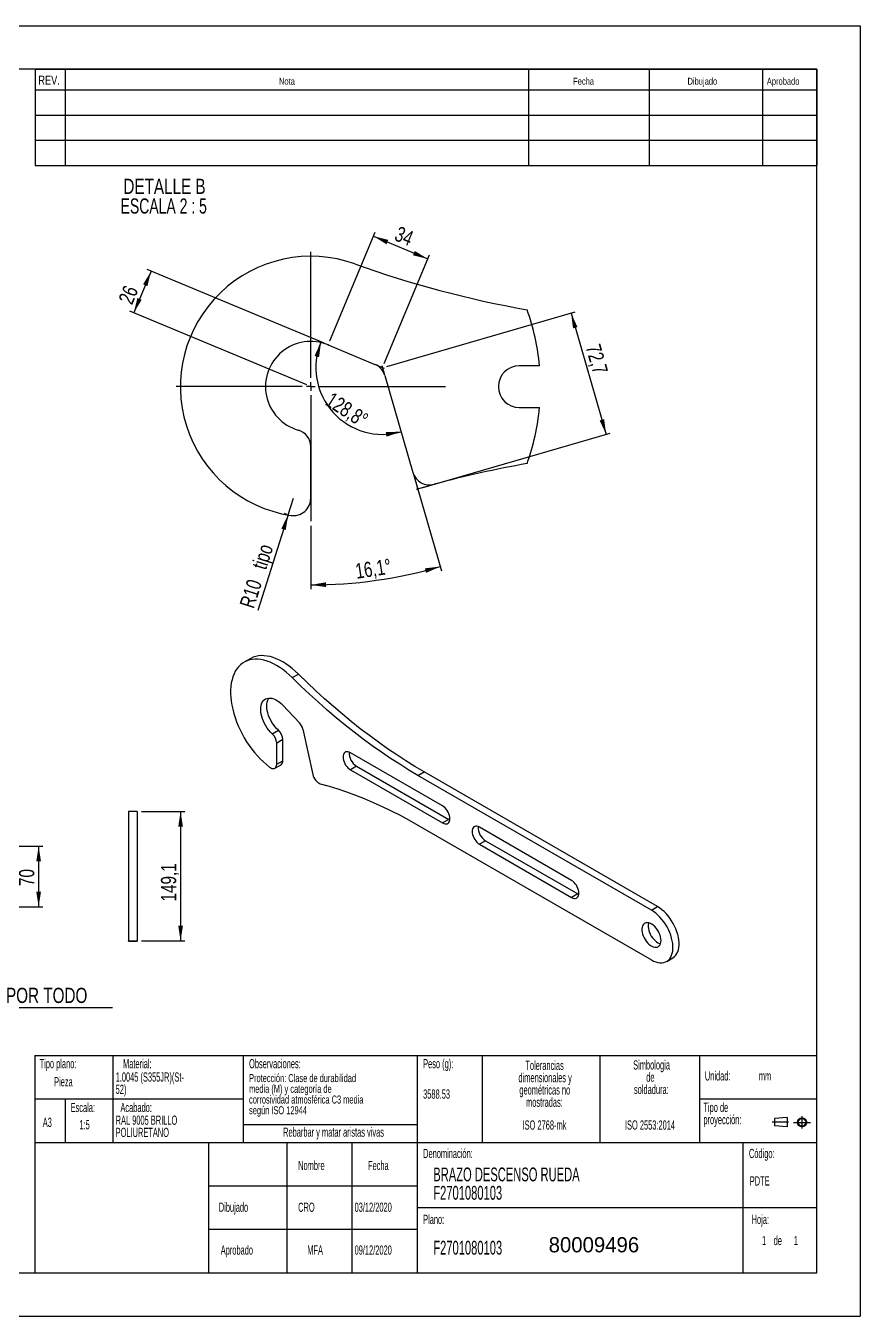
# Model space of a CAD drawing. Extents: x 0 to 1288, y 0 to 389.
# Drawn here: x 228 to 420, y 0 to 297 of the extents above; entities that cross this region are included whole.
import ezdxf

# ---------------------------------------------------------------- set-up
doc = ezdxf.new("R2010")
doc.units = 0
doc.header["$PDSIZE"] = -1
doc.linetypes.add('SLD-CENTRADA-TRAZOS-LARGOS', pattern=[19.05, 15.24, -1.27, 1.27, -1.27])
doc.linetypes.add('SLD-CONTINUA', pattern=[0])
doc.layers.get('0').update_dxf_attribs({"linetype": 'CONTINUOUS'})
doc.layers.add('FORMATO', color=7, linetype='SLD-CONTINUA')
doc.layers.add('SLD-0', color=179, linetype='SLD-CONTINUA')
doc.styles.add('SLDTEXTSTYLE0', font='TXT', dxfattribs={"width": 0.605})
doc.styles.add('SLDTEXTSTYLE1', font='TXT', dxfattribs={"width": 0.75})
doc.styles.add('SLDTEXTSTYLE2', font='TXT', dxfattribs={"width": 0.6875})
doc.dimstyles.new('SLDDIMSTYLE1', dxfattribs={"dimtxt": 3.5, "dimasz": 3.5, "dimexe": 0, "dimexo": 0.0625, "dimgap": 0.875, "dimtad": 1, "dimdec": 1, "dimlfac": 5, "dimrnd": 1e-09, "dimzin": 12, "dimdsep": 46, "dimtxsty": 'SLDTEXTSTYLE1', "dimsah": 1, "dimcen": 0.09, "dimadec": 0, "dimazin": 0, "dimtfac": 1, "dimtdec": 1, "dimtofl": 0, "dimtmove": 0, "dimatfit": 3, "dimfxl": 1, "dimtolj": 1, "dimtzin": 12, "dimarcsym": 0})
doc.dimstyles.new('SLDDIMSTYLE3', dxfattribs={"dimtxt": 3.5, "dimasz": 3.5, "dimexe": 0, "dimexo": 0.0625, "dimgap": 0.875, "dimtad": 0, "dimtih": 1, "dimtoh": 1, "dimdec": 1, "dimlfac": 5, "dimrnd": 1e-09, "dimzin": 12, "dimdsep": 46, "dimtxsty": 'SLDTEXTSTYLE1', "dimsah": 1, "dimcen": 0, "dimadec": 0, "dimazin": 0, "dimtfac": 1, "dimtdec": 1, "dimtmove": 0, "dimatfit": 3, "dimfxl": 1, "dimtolj": 1, "dimtzin": 12, "dimarcsym": 0})
doc.dimstyles.new('SLDDIMSTYLE6', dxfattribs={"dimtxt": 3.5, "dimasz": 3.5, "dimexe": 0, "dimexo": 0.0625, "dimgap": 0.875, "dimtad": 1, "dimdec": 1, "dimlfac": 2.5, "dimrnd": 1e-09, "dimzin": 12, "dimdsep": 46, "dimtxsty": 'SLDTEXTSTYLE1', "dimsah": 1, "dimcen": 0.09, "dimadec": 0, "dimazin": 0, "dimtfac": 1, "dimtdec": 1, "dimtofl": 0, "dimtmove": 0, "dimatfit": 3, "dimfxl": 1, "dimtolj": 1, "dimtzin": 12, "dimarcsym": 0})
doc.dimstyles.new('SLDDIMSTYLE7', dxfattribs={"dimtxt": 3.5, "dimasz": 3.5, "dimexe": 0, "dimexo": 0.0625, "dimgap": 0.875, "dimtad": 1, "dimdec": 4, "dimlfac": 2.5, "dimzin": 12, "dimdsep": 46, "dimtxsty": 'SLDTEXTSTYLE1', "dimsah": 1, "dimcen": 0.09, "dimadec": 0, "dimazin": 0, "dimtfac": 1, "dimtdec": 1, "dimtofl": 0, "dimtmove": 0, "dimatfit": 3, "dimfxl": 1, "dimtolj": 1, "dimtzin": 12, "dimarcsym": 0})
doc.dimstyles.new('SLDDIMSTYLE8', dxfattribs={"dimtxt": 3.5, "dimasz": 3.5, "dimexe": 0, "dimexo": 0.0625, "dimgap": 0.875, "dimtad": 1, "dimdec": 1, "dimlfac": 2.5, "dimrnd": 1e-09, "dimzin": 12, "dimdsep": 46, "dimtxsty": 'SLDTEXTSTYLE1', "dimsah": 1, "dimcen": 0, "dimadec": 0, "dimazin": 0, "dimtfac": 1, "dimtdec": 1, "dimtofl": 0, "dimtmove": 0, "dimatfit": 3, "dimfxl": 1, "dimtolj": 1, "dimtzin": 12, "dimarcsym": 0})

# ---------------------------------------------------------------- blocks, each defined once
blk = doc.blocks.new('BLOQUE3')
at = {"color": 7, "linetype": 'SLD-CENTRADA-TRAZOS-LARGOS'}
for p, q in [((400.52, 128.85), (400.52, 131.19)), ((397.92, 130.06), (394.8, 130.06)), ((398.88, 130.02), (402.16, 130.02))]:
    blk.add_line(p, q, dxfattribs=at)
at = {"color": 7, "linetype": 'SLD-CONTINUA'}
for p, q in [((397.68, 130.95), (395.23, 130.77)), ((395.23, 130.77), (395.23, 129.34)), ((397.68, 129.16), (395.23, 129.34)), ((397.68, 130.95), (397.68, 129.16))]:
    blk.add_line(p, q, dxfattribs=at)
for radius in [0.892, 0.713]:
    blk.add_circle((400.52, 130.02), radius, dxfattribs=at)
blk = doc.blocks.new('SW_NOTE_0')
at = {"layer": 'SLD-0', "color": 0, "attachment_point": 2, "style": 'SLDTEXTSTYLE0'}
for s, insert, char_height in [('dimensionales y', (7.54, -0.09), 2.1167), ('Tolerancias', (7.41, 2.73), 2.1167), ('geométricas no', (7.46, -2.92), 2.1167), ('mostradas:', (7.38, -5.74), 2.117)]:
    blk.add_mtext(s, dxfattribs=dict(at, insert=insert, char_height=char_height))
blk = doc.blocks.new('SW_NOTE_0_1')
at = {"layer": 'SLD-0', "color": 0, "attachment_point": 1, "style": 'SLDTEXTSTYLE0'}
for s, insert, char_height in [('Tipo de', (0, 2.73), 2.117), ('proyección:', (0, -0.09), 2.1167)]:
    blk.add_mtext(s, dxfattribs=dict(at, insert=insert, char_height=char_height))
blk = doc.blocks.new('SW_NOTE_0_2')
at = {"layer": 'SLD-0', "color": 0, "char_height": 2.117, "attachment_point": 2, "style": 'SLDTEXTSTYLE0'}
for s, insert in [('Simbologia', (7.11, 2.73)), ('de', (6.84, -0.09)), ('soldadura:', (7.06, -2.92))]:
    blk.add_mtext(s, dxfattribs=dict(at, insert=insert))
blk = doc.blocks.new('SW_NOTE_0_3')
at = {"layer": 'SLD-0', "color": 0, "attachment_point": 1, "style": 'SLDTEXTSTYLE0'}
for s, insert, char_height in [('52)', (0, -0.09), 2.117), ('1.0045 (S355JR)(St-', (0, 2.73), 2.1167)]:
    blk.add_mtext(s, dxfattribs=dict(at, insert=insert, char_height=char_height))
blk = doc.blocks.new('SW_NOTE_0_5')
at = {"layer": 'SLD-0', "color": 0, "char_height": 2.1167, "attachment_point": 1, "style": 'SLDTEXTSTYLE0'}
for s, insert in [('RAL 9005 BRILLO', (0, 2.73)), ('POLIURETANO', (0, -0.09))]:
    blk.add_mtext(s, dxfattribs=dict(at, insert=insert))
blk = doc.blocks.new('SW_NOTE_0_6')
at = {"layer": 'SLD-0', "color": 0, "char_height": 3.175, "attachment_point": 1, "style": 'SLDTEXTSTYLE0'}
for s, insert in [('BRAZO DESCENSO RUEDA', (0, 4.09)), ('F2701080103', (0, -0.14))]:
    blk.add_mtext(s, dxfattribs=dict(at, insert=insert))
blk = doc.blocks.new('SW_NOTE_0_7')
at = {"layer": 'SLD-0', "color": 0, "attachment_point": 2, "style": 'SLDTEXTSTYLE0'}
for s, insert, char_height in [('dimensionales y', (7.54, -0.09), 2.1167), ('Tolerancias', (7.41, 2.73), 2.1167), ('geométricas no', (7.46, -2.92), 2.1167), ('mostradas:', (7.38, -5.74), 2.117)]:
    blk.add_mtext(s, dxfattribs=dict(at, insert=insert, char_height=char_height))
blk = doc.blocks.new('SW_NOTE_0_8')
at = {"layer": 'SLD-0', "color": 0, "attachment_point": 1, "style": 'SLDTEXTSTYLE0'}
for s, insert, char_height in [('Tipo de', (0, 2.73), 2.117), ('proyección:', (0, -0.09), 2.1167)]:
    blk.add_mtext(s, dxfattribs=dict(at, insert=insert, char_height=char_height))
blk = doc.blocks.new('SW_NOTE_0_9')
at = {"layer": 'SLD-0', "color": 0, "char_height": 2.117, "attachment_point": 2, "style": 'SLDTEXTSTYLE0'}
for s, insert in [('Simbologia', (7.11, 2.73)), ('de', (6.84, -0.09)), ('soldadura:', (7.06, -2.92))]:
    blk.add_mtext(s, dxfattribs=dict(at, insert=insert))
blk = doc.blocks.new('SW_NOTE_0_10')
at = {"layer": 'SLD-0', "color": 0, "attachment_point": 1, "style": 'SLDTEXTSTYLE0'}
for s, insert, char_height in [('52)', (0, -0.09), 2.117), ('1.0045 (S355JR)(St-', (0, 2.73), 2.1167)]:
    blk.add_mtext(s, dxfattribs=dict(at, insert=insert, char_height=char_height))
blk = doc.blocks.new('SW_NOTE_0_12')
at = {"layer": 'SLD-0', "color": 0, "char_height": 2.1167, "attachment_point": 1, "style": 'SLDTEXTSTYLE0'}
for s, insert in [('RAL 9005 BRILLO', (0, 2.73)), ('POLIURETANO', (0, -0.09))]:
    blk.add_mtext(s, dxfattribs=dict(at, insert=insert))
blk = doc.blocks.new('SW_NOTE_0_13')
at = {"layer": 'SLD-0', "color": 0, "char_height": 1.8521, "attachment_point": 1, "style": 'SLDTEXTSTYLE0'}
for s, insert in [('media (M) y categoría de', (0, -0.08)), ('Protección: Clase de durabilidad', (0, 2.39)), ('corrosividad atmosférica C3 media', (0, -2.55)), ('según ISO 12944', (0, -5.02))]:
    blk.add_mtext(s, dxfattribs=dict(at, insert=insert))
blk = doc.blocks.new('SW_NOTE_0_14')
at = {"layer": 'SLD-0', "color": 0, "char_height": 3.175, "attachment_point": 1, "style": 'SLDTEXTSTYLE0'}
for s, insert in [('BRAZO DESCENSO RUEDA', (0, 4.09)), ('F2701080103', (0, -0.14))]:
    blk.add_mtext(s, dxfattribs=dict(at, insert=insert))
blk = doc.blocks.new('_D_1')
at = {"layer": 'FORMATO', "color": 7, "transparency": 16777216}
for p, q in [((202.91, 108.19), (231.91, 108.19)), ((230.91, 108.19), (230.91, 94.19)), ((202.91, 94.19), (231.91, 94.19))]:
    blk.add_line(p, q, dxfattribs=at)
for points in [[(230.91, 108.19), (230.37, 104.69), (231.45, 104.69)], [(230.91, 94.19), (231.45, 97.69), (230.37, 97.69)]]:
    blk.add_solid(points, dxfattribs=at)
at = {"layer": 'FORMATO', "color": 7, "transparency": 16777216, "insert": (226.4, 99.01), "char_height": 3.5, "attachment_point": 1, "rotation": 90, "style": 'SLDTEXTSTYLE1'}
blk.add_mtext('70', dxfattribs=at)
blk = doc.blocks.new('_D_8')
at = {"layer": 'FORMATO', "transparency": 16777216}
for p, q in [((201.1, 104.18), (202.72, 98.19)), ((202.72, 98.19), (210.05, 71.03)), ((210.05, 71.03), (247.89, 71.03))]:
    blk.add_line(p, q, dxfattribs=at)
for points in [[(201.1, 104.18), (201.5, 100.66), (202.54, 100.94)], [(202.72, 98.19), (202.33, 101.71), (201.29, 101.43)]]:
    blk.add_solid(points, dxfattribs=at)
at = {"layer": 'FORMATO', "transparency": 16777216, "char_height": 3.5, "attachment_point": 1, "style": 'SLDTEXTSTYLE1'}
for s, insert in [('%%c', (211.63, 75.54)), ('31', (216.91, 75.59)), ('POR TODO', (223.4, 75.59))]:
    blk.add_mtext(s, dxfattribs=dict(at, insert=insert))
blk = doc.blocks.new('_D_20')
at = {"layer": 'FORMATO', "color": 7, "transparency": 16777216}
for p, q in [((297.92, 224.47), (308.35, 249.49)), ((307.96, 248.57), (320.51, 243.34)), ((310.47, 219.25), (320.89, 244.26))]:
    blk.add_line(p, q, dxfattribs=at)
for points in [[(307.96, 248.57), (310.98, 246.72), (311.4, 247.72)], [(320.51, 243.34), (317.48, 245.18), (317.07, 244.19)]]:
    blk.add_solid(points, dxfattribs=at)
at = {"layer": 'FORMATO', "color": 7, "transparency": 16777216, "insert": (313.91, 250.98), "char_height": 3.5, "attachment_point": 1, "rotation": 337.3801, "style": 'SLDTEXTSTYLE1'}
blk.add_mtext('34', dxfattribs=at)
blk = doc.blocks.new('_D_21')
at = {"layer": 'FORMATO', "transparency": 16777216}
for p, q in [((311.05, 218.6), (354.41, 231.14)), ((353.45, 230.87), (361.53, 202.95)), ((319.12, 190.68), (362.49, 203.22))]:
    blk.add_line(p, q, dxfattribs=at)
for points in [[(353.45, 230.87), (353.91, 227.36), (354.94, 227.65)], [(361.53, 202.95), (361.07, 206.46), (360.04, 206.16)]]:
    blk.add_solid(points, dxfattribs=at)
at = {"layer": 'FORMATO', "transparency": 16777216, "insert": (360.12, 224.05), "char_height": 3.5, "attachment_point": 1, "rotation": 286.1316, "style": 'SLDTEXTSTYLE1'}
blk.add_mtext('72,7', dxfattribs=at)
blk = doc.blocks.new('_D_22')
at = {"layer": 'FORMATO', "color": 7, "transparency": 16777216}
for p, q in [((317.34, 193.25), (323.61, 171.57)), ((293.54, 181.95), (293.54, 167.31))]:
    blk.add_line(p, q, dxfattribs=at)
blk.add_arc((293.54, 275.53), 107.22, 270, 286.1316, dxfattribs=at)
for points in [[(323.33, 172.53), (319.81, 172.13), (320.09, 171.09)], [(293.54, 168.31), (297.05, 167.83), (297.03, 168.91)]]:
    blk.add_solid(points, dxfattribs=at)
at = {"layer": 'FORMATO', "color": 7, "transparency": 16777216, "insert": (303.58, 173.17), "char_height": 3.5, "attachment_point": 1, "rotation": 8.6465, "style": 'SLDTEXTSTYLE1'}
blk.add_mtext('16,1°', dxfattribs=at)
blk = doc.blocks.new('_D_23')
at = {"layer": 'FORMATO', "color": 7, "transparency": 16777216}
for q in [(289.54, 188.26), (281.36, 162.4)]:
    blk.add_line((288.33, 184.45), q, dxfattribs=at)
blk.add_arc((289.54, 188.26), 4, 238.409, 247.1139, dxfattribs=at)
blk.add_solid([(288.33, 184.45), (286.76, 181.27), (287.79, 180.95)], dxfattribs=at)
at = {"layer": 'FORMATO', "color": 7, "transparency": 16777216, "char_height": 3.5, "attachment_point": 1, "rotation": 72.4453, "style": 'SLDTEXTSTYLE1'}
for s, insert in [('tipo', (279.9, 172.64)), ('R10', (277.09, 163.75))]:
    blk.add_mtext(s, dxfattribs=dict(at, insert=insert))
blk = doc.blocks.new('_D_24')
at = {"layer": 'FORMATO', "color": 7, "transparency": 16777216}
for p, q in [((296.61, 223.94), (255.87, 240.91)), ((256.79, 240.53), (252.79, 230.93)), ((292.61, 214.34), (251.87, 231.31))]:
    blk.add_line(p, q, dxfattribs=at)
for points in [[(256.79, 240.53), (254.95, 237.5), (255.95, 237.09)], [(252.79, 230.93), (254.64, 233.95), (253.64, 234.37)]]:
    blk.add_solid(points, dxfattribs=at)
at = {"layer": 'FORMATO', "color": 7, "transparency": 16777216, "insert": (249.17, 233.95), "char_height": 3.5, "attachment_point": 1, "rotation": 67.3801, "style": 'SLDTEXTSTYLE1'}
blk.add_mtext('26', dxfattribs=at)
blk = doc.blocks.new('_D_25')
at = {"layer": 'FORMATO', "color": 7, "transparency": 16777216}
blk.add_line((296.61, 223.94), (294.99, 224.61), dxfattribs=at)
blk.add_arc((310.08, 218.32), 15.36, 157.3801, 286.1316, dxfattribs=at)
for points in [[(295.91, 224.23), (294.41, 221.02), (295.45, 220.72)], [(314.35, 203.57), (310.81, 203.51), (310.99, 202.45)]]:
    blk.add_solid(points, dxfattribs=at)
at = {"layer": 'FORMATO', "color": 7, "transparency": 16777216, "insert": (298.53, 212.87), "char_height": 3.5, "attachment_point": 1, "rotation": 327.1727, "style": 'SLDTEXTSTYLE1'}
blk.add_mtext('128,8°', dxfattribs=at)
blk = doc.blocks.new('SW_NOTE_0_15')
at = {"layer": 'FORMATO', "color": 0, "char_height": 3.5, "attachment_point": 2}
for s, insert, style in [('DETALLE B', (10.83, 4.51), 'SLDTEXTSTYLE1'), ('ESCALA 2 : 5', (10.65, -0.01), 'SLDTEXTSTYLE2')]:
    blk.add_mtext(s, dxfattribs=dict(at, insert=insert, style=style))
blk = doc.blocks.new('SW_CENTERMARKSYMBOL_8')
at = {"layer": 'FORMATO', "color": 0}
for p, q in [((0, 2), (0, 31)), ((-2, 0), (-31, 0)), ((0, 0), (-1, 0)), ((0, 0), (0, 1)), ((0, 0), (0, -1)), ((0, 0), (1, 0)), ((2, 0), (31, 0)), ((0, -2), (0, -31))]:
    blk.add_line(p, q, dxfattribs=at)
blk = doc.blocks.new('_D_26')
at = {"layer": 'FORMATO', "color": 7, "transparency": 16777216}
for p, q in [((254.58, 116.19), (264.58, 116.19)), ((263.58, 116.19), (263.58, 86.37)), ((254.58, 86.37), (264.58, 86.37))]:
    blk.add_line(p, q, dxfattribs=at)
for points in [[(263.58, 116.19), (263.04, 112.69), (264.12, 112.69)], [(263.58, 86.37), (264.12, 89.87), (263.04, 89.87)]]:
    blk.add_solid(points, dxfattribs=at)
at = {"layer": 'FORMATO', "color": 7, "transparency": 16777216, "insert": (259.07, 95.46), "char_height": 3.5, "attachment_point": 1, "rotation": 90, "style": 'SLDTEXTSTYLE1'}
blk.add_mtext('149,1', dxfattribs=at)

msp = doc.modelspace()

# ---------------------------------------------------------------- linework, layer by layer
at = {"color": 7, "linetype": 'SLD-CONTINUA'}
for p, q in [((0, 297), (420, 297)), ((420, 297), (420, 0)), ((410, 287), (20, 287)), ((410, 10), (410, 287)), ((297.537634, 223.551329), (308.313856, 219.061233)), ((346.175315, 218.751328), (341.537634, 218.751328)), ((310.617903, 216.480305), (317.057917, 194.214458)), ((341.537634, 209.151328), (346.175315, 209.151328)), ((293.537633, 188.260863), (293.537633, 200.118035)), ((279.609994, 151.334563), (278.19578, 150.518155)), ((289.276115, 146.989144), (290.690329, 147.805552)), ((287.109384, 140.63041), (290.919356, 136.597787)), ((284.673794, 134.038138), (286.088008, 134.854546)), ((291.733959, 135.07381), (294.010848, 124.668903)), ((287.109384, 132.696106), (285.695171, 131.879698)), ((285.695171, 127.038765), (285.695171, 131.879698)), ((287.109384, 127.855173), (287.109384, 132.696106)), ((285.695171, 127.038765), (287.109384, 127.855173)), ((323.878939, 117.4441), (302.665733, 129.690223)), ((285.280876, 126.123076), (286.69509, 126.939484)), ((304.079947, 126.587235), (302.665733, 125.770827)), ((302.665733, 125.770827), (323.878939, 113.524704)), ((304.079947, 126.587235), (325.293152, 114.341112)), ((318.222083, 124.465821), (319.636297, 125.282229)), ((373.376414, 94.25872), (319.636297, 125.282229)), ((371.9622, 93.442312), (318.222083, 124.465821)), ((253.576942, 116.186633), (251.576942, 116.186633)), ((251.576942, 116.186633), (251.576942, 86.36521)), ((253.576942, 116.186633), (253.576942, 86.36521)), ((318.222083, 113.034249), (371.9622, 82.01074)), ((325.293152, 114.341112), (323.878939, 113.524704)), ((325.293152, 114.341112), (325.555541, 114.213204)), ((353.57742, 100.299531), (332.36422, 112.545651)), ((333.778434, 109.442663), (332.36422, 108.626255)), ((332.36422, 108.626255), (353.57742, 96.380136)), ((333.778434, 109.442663), (354.991634, 97.196544)), ((354.991634, 97.196544), (353.57742, 96.380136)), ((354.991634, 97.196544), (355.254027, 97.068633)), ((371.9622, 93.442312), (373.376414, 94.25872)), ((251.576942, 86.36521), (253.576942, 86.36521)), ((251.576942, 86.3414), (251.576942, 86.36521)), ((251.576942, 86.3414), (253.576942, 86.3414)), ((253.576942, 86.36521), (253.576942, 86.3414)), ((375.461914, 81.664185), (376.876128, 82.480593)), ((230, 60), (410, 60)), ((230, 60), (230, 10)), ((20, 10), (410, 10)), ((7.530618, 0), (420, 0))]:
    msp.add_line(p, q, dxfattribs=at)
at = {"color": 7, "linetype": 'SLD-CONTINUA', "flags": 128}
for points in [[(290.690329, 147.805552), (289.98932, 148.469253), (289.274444, 149.084197), (288.549142, 149.647422), (287.816907, 150.156218), (287.081265, 150.608132), (286.345758, 151.00099), (285.613929, 151.332899), (284.8893, 151.602261), (284.175363, 151.80778), (283.475553, 151.948466), (282.793242, 152.02364), (282.131714, 152.032942), (281.494156, 151.976325), (280.883636, 151.854063), (280.303096, 151.666746), (279.75533, 151.415274), (279.609994, 151.334563)], [(289.276115, 146.989144), (288.575107, 147.652845), (287.86023, 148.267789), (287.134928, 148.831014), (286.402693, 149.33981), (285.667051, 149.791724), (284.931545, 150.184582), (284.199715, 150.516491), (283.475087, 150.785853), (282.761149, 150.991372), (282.06134, 151.132057), (281.379028, 151.207232), (280.717501, 151.216533), (280.079942, 151.159917), (279.469423, 151.037655), (278.888883, 150.850338), (278.341117, 150.598866), (277.828763, 150.28445), (277.354289, 149.908606), (276.919979, 149.473141), (276.527925, 148.980154), (276.180014, 148.432018), (275.877921, 147.831374), (275.623102, 147.181111), (275.416784, 146.484364), (275.259959, 145.744485), (275.153383, 144.965039), (275.09757, 144.149778), (275.092788, 143.302628), (275.13906, 142.427668), (275.236163, 141.529112), (275.383629, 140.611287), (275.580749, 139.678612), (275.826574, 138.735578), (276.119919, 137.786727), (276.459372, 136.836626), (276.843298, 135.889853), (277.269849, 134.950964), (277.736972, 134.024482), (278.242415, 133.114869), (278.783746, 132.226503), (279.358358, 131.363662), (279.963484, 130.530503), (280.596209, 129.731036), (281.253488, 128.96911), (281.932156, 128.248397), (282.628943, 127.572364), (283.340495, 126.944269), (284.063386, 126.367135)], [(318.222083, 124.465821), (316.113285, 125.713157), (314.005763, 127.019642), (311.900794, 128.384487), (309.799647, 129.806866), (307.703598, 131.285918), (305.613913, 132.820748), (303.531856, 134.410427), (301.458689, 136.053994), (299.395664, 137.750455), (297.34403, 139.498782), (295.305028, 141.297918), (293.279894, 143.146774), (291.269851, 145.044232), (289.276115, 146.989144)], [(319.636297, 125.282229), (317.527498, 126.529565), (315.419977, 127.83605), (313.315007, 129.200895), (311.21386, 130.623274), (309.117811, 132.102326), (307.028126, 133.637156), (304.94607, 135.226835), (302.872902, 136.870402), (300.809877, 138.566863), (298.758243, 140.31519), (296.719242, 142.114326), (294.694108, 143.963182), (292.684064, 145.86064), (290.690329, 147.805552)], [(284.673794, 134.038138), (284.271, 134.434993), (283.887429, 134.87359), (283.528259, 135.348008), (283.198338, 135.851845), (282.90212, 136.378298), (282.643602, 136.920263), (282.426274, 137.470422), (282.253071, 138.021351), (282.126329, 138.565613), (282.047759, 139.095862), (282.018422, 139.604939), (282.038714, 140.085975), (282.108362, 140.532474), (282.226424, 140.938411), (282.391308, 141.298307), (282.600787, 141.607303), (282.852034, 141.861229), (283.141658, 142.056656), (283.46575, 142.190948), (283.819935, 142.262291), (284.199431, 142.269723), (284.599117, 142.213143), (285.013598, 142.093315), (285.437278, 141.911856), (285.86444, 141.671216), (286.289317, 141.374642), (286.706174, 141.026139), (287.109384, 140.63041)], [(286.088008, 134.854546), (285.685214, 135.251401), (285.301643, 135.689998), (284.942473, 136.164417), (284.612552, 136.668253), (284.316333, 137.194706), (284.057816, 137.736671), (283.840488, 138.28683), (283.667284, 138.837759), (283.540542, 139.382021), (283.461973, 139.91227), (283.432636, 140.421348), (283.452928, 140.902383), (283.522575, 141.348882), (283.640638, 141.75482), (283.805521, 142.114715), (283.900466, 142.269361)], [(302.665733, 129.690223), (302.371042, 129.830572), (302.085306, 129.907112), (301.817205, 129.917518), (301.574886, 129.861473), (301.365713, 129.74068), (301.19604, 129.55881), (301.071022, 129.321388), (300.994459, 129.035629), (300.968678, 128.710214), (300.994459, 128.355033), (301.071022, 127.980876), (301.19604, 127.599112), (301.365713, 127.221341), (301.574886, 126.859042), (301.817205, 126.523221), (302.085306, 126.224085), (302.371042, 125.970721), (302.665733, 125.770827)], [(284.063386, 126.367135), (284.333604, 126.192831), (284.601893, 126.079427), (284.858425, 126.031077), (285.093802, 126.049551), (285.299401, 126.134174), (285.467689, 126.281845), (285.592501, 126.487154), (285.669266, 126.742579), (285.695171, 127.038765)], [(294.010848, 124.668903), (294.112293, 124.315948), (294.261056, 123.963838), (294.451539, 123.625826), (294.676572, 123.314637), (294.927682, 123.041983), (295.195419, 122.818129), (295.469705, 122.651499), (295.740214, 122.548368)], [(295.740214, 122.548368), (297.742182, 121.990994), (299.756062, 121.370814), (301.780687, 120.688186), (303.814877, 119.943508), (305.857446, 119.137216), (307.907211, 118.269774), (309.962974, 117.341691), (312.023544, 116.353504), (314.08772, 115.305789), (316.1543, 114.199157), (318.222083, 113.034249)], [(323.878939, 113.524704), (324.173629, 113.384355), (324.459364, 113.307816), (324.727464, 113.29741), (324.969783, 113.353455), (325.178958, 113.474247), (325.348633, 113.656117), (325.473649, 113.893539), (325.550213, 114.179298), (325.575994, 114.504713), (325.550213, 114.859894), (325.473649, 115.234052), (325.348633, 115.615815), (325.178958, 115.993586), (324.969783, 116.355886), (324.727464, 116.691707), (324.459364, 116.990843), (324.173629, 117.244206), (323.878939, 117.4441)], [(332.36422, 112.545651), (332.069529, 112.686), (331.783791, 112.762542), (331.51569, 112.772947), (331.273371, 112.716903), (331.064196, 112.596111), (330.894526, 112.414239), (330.769506, 112.176818), (330.692946, 111.891057), (330.667161, 111.565645), (330.692946, 111.210461), (330.769506, 110.836306), (330.894526, 110.454541), (331.064196, 110.076771), (331.273371, 109.714471), (331.51569, 109.378651), (331.783791, 109.079514), (332.069529, 108.826149), (332.36422, 108.626255)], [(353.57742, 96.380136), (353.872111, 96.239786), (354.15785, 96.163245), (354.42595, 96.152839), (354.668269, 96.208884), (354.877444, 96.329676), (355.047115, 96.511548), (355.172135, 96.748968), (355.248695, 97.034729), (355.27448, 97.360142), (355.248695, 97.715325), (355.172135, 98.089481), (355.047115, 98.471246), (354.877444, 98.849015), (354.668269, 99.211315), (354.42595, 99.547136), (354.15785, 99.846272), (353.872111, 100.099638), (353.57742, 100.299531)], [(371.9622, 82.01074), (372.462955, 81.750986), (372.958577, 81.552547), (373.443974, 81.417461), (373.914164, 81.347115), (374.364318, 81.342235), (374.789832, 81.402861), (375.186324, 81.52838), (375.54974, 81.717496), (375.876336, 81.968277), (376.162774, 82.278141), (376.406105, 82.643916), (376.603833, 83.061846), (376.753934, 83.52764), (376.854868, 84.03652), (376.905596, 84.583265), (376.905596, 85.162264), (376.854868, 85.767578), (376.753934, 86.392993), (376.603833, 87.032091), (376.406105, 87.678313), (376.162774, 88.325031), (375.876336, 88.96561), (375.54974, 89.59347), (375.186324, 90.202177), (374.789832, 90.785477), (374.364318, 91.337391), (373.914164, 91.852247), (373.443974, 92.324772), (372.958577, 92.750113), (372.462955, 93.123906), (371.9622, 93.442312)], [(376.876128, 82.480593), (376.963953, 82.533904), (377.290549, 82.784685), (377.576988, 83.094549), (377.820318, 83.460324), (378.018046, 83.878254), (378.168148, 84.344049), (378.269081, 84.852928), (378.319809, 85.399673), (378.319809, 85.978672), (378.269081, 86.583986), (378.168148, 87.209401), (378.018046, 87.848499), (377.820318, 88.494721), (377.576988, 89.141439), (377.290549, 89.782018), (376.963953, 90.409879), (376.600538, 91.018586), (376.204046, 91.601885), (375.778531, 92.153799), (375.328378, 92.668655), (374.858187, 93.14118), (374.37279, 93.566521), (373.877169, 93.940314), (373.376414, 94.25872)], [(374.154232, 86.461093), (374.12854, 86.862322), (374.052069, 87.283809), (373.926623, 87.715667), (373.755127, 88.147782), (373.541603, 88.570026), (373.291065, 88.972495), (373.009372, 89.345764), (372.703142, 89.681075), (372.379538, 89.970577), (372.046157, 90.207478), (371.710811, 90.386225), (371.381349, 90.502636), (371.065509, 90.553974), (370.770683, 90.53904), (370.503784, 90.458184), (370.271066, 90.313302), (370.077992, 90.107786), (369.929087, 89.846452), (369.827825, 89.535435), (369.776599, 89.182014), (369.776599, 88.794479), (369.827825, 88.381914), (369.929087, 87.953983), (370.077992, 87.520727), (370.271066, 87.092291), (370.503784, 86.678719), (370.770683, 86.289708), (371.065509, 85.934376), (371.381349, 85.621052), (371.710811, 85.357074), (372.046157, 85.14864), (372.379538, 85.000627), (372.703142, 84.916504), (373.009372, 84.898249), (373.291065, 84.946282), (373.541603, 85.059487), (373.755127, 85.235201), (373.926623, 85.469311), (374.052069, 85.756332), (374.12854, 86.089527), (374.154232, 86.461093)], [(371.290077, 90.523884), (371.242038, 90.351843), (371.190813, 89.998422), (371.190813, 89.610887), (371.242038, 89.198323), (371.3433, 88.770391), (371.492205, 88.337135), (371.68528, 87.908699), (371.917998, 87.495127), (372.184897, 87.106116), (372.479723, 86.750784), (372.795563, 86.43746), (373.125025, 86.173483), (373.46037, 85.965048), (373.793752, 85.817035), (374.048529, 85.74558)]]:
    msp.add_lwpolyline(points, dxfattribs=at)
at = {"color": 7, "linetype": 'SLD-CONTINUA'}
for centre, radius, start, end in [((293.537638, 213.951328), 30, 70.26839539, 261.1501004), ((385.190495, 469.309629), 241.308143, 250.25444863, 260.0124684), ((293.537511, 213.951273), 52.85621, 5.2104062, 19.57286259), ((293.53763, 213.951329), 10.400001, 67.3801292, 253.87237957), ((306.77539, 215.368912), 4.000016, 16.13175792, 67.38011094), ((341.537633, 213.951328), 4.8, 90.00002668, 269.99997332), ((293.53734, 213.951393), 52.856381, 340.41960028, 354.78960026), ((289.537639, 200.118037), 3.999996, 359.99996882, 73.87250457), ((383.916215, -35.957334), 235.714195, 99.91306235, 105.24161568), ((320.900427, 195.325841), 4.000004, 196.13167652, 285.20176828), ((289.537639, 188.260859), 3.999996, 261.14996281, 0.00006687), ((282.565141, 131.719442), 3.13413, 2.93094423, 47.71618533), ((283.979354, 132.53585), 3.13413, 2.93094423, 47.71618533), ((288.498389, 134.324021), 3.321309, 13.04705045, 43.2040998), ((286.153639, 127.736025), 0.963143, 304.20599784, 7.10613829), ((305.940017, 129.602947), 3.543216, 176.51818967, 238.33400977), ((335.638497, 112.458372), 3.54321, 176.51812872, 238.33407071)]:
    msp.add_arc(centre, radius, start, end, dxfattribs=at)
at = {"layer": 'FORMATO'}
for p, q in [((230.091467, 287), (410, 287)), ((230.091467, 287), (230.091467, 264.865585)), ((237.033566, 287), (237.033566, 264.865585)), ((343.657051, 287), (343.657051, 264.865585)), ((371.462238, 287), (371.462238, 264.865585)), ((397.512743, 287), (397.512743, 264.865585)), ((410, 287), (410, 264.865585)), ((230.091467, 282.265585), (410, 282.265585)), ((230.091467, 276.465585), (410, 276.465585)), ((230.091467, 270.665585), (410, 270.665585)), ((230.091467, 264.865585), (410, 264.865585))]:
    msp.add_line(p, q, dxfattribs=at)
at = {"layer": 'FORMATO', "color": 7}
for p, q in [((308.683092, 218.907387), (310.454073, 218.169479)), ((310.506766, 216.864555), (309.973704, 218.707575)), ((317.16906, 193.830207), (318.271421, 190.018881)), ((321.564166, 191.357787), (317.775144, 190.295115))]:
    msp.add_line(p, q, dxfattribs=at)
msp.add_point((297.537633, 223.551328), dxfattribs=at)
at = {"layer": 'SLD-0'}
for p, q in [((248, 60), (248, 40)), ((278, 60), (278, 40)), ((318, 60), (318, 40)), ((333, 60), (333, 40)), ((360.08171, 60), (360.08171, 40)), ((383, 60), (383, 40)), ((230, 50), (248, 50)), ((237, 50), (237, 40)), ((248, 50), (278, 50)), ((383, 50), (410, 50)), ((278, 44.157928), (318, 44.157928)), ((230, 40), (410, 40)), ((270, 40), (270, 10)), ((288, 40), (288, 10)), ((303, 40), (303, 10)), ((318, 40), (318, 10)), ((393, 40), (393, 10)), ((270, 30), (318, 30)), ((318, 25), (393, 25)), ((393, 25), (410, 25)), ((270, 20), (318, 20))]:
    msp.add_line(p, q, dxfattribs=at)

# ---------------------------------------------------------------- block references
at = {"color": 7, "linetype": 'Continuous', "xscale": 1.2, "yscale": 1.2, "zscale": 1.2}
msp.add_blockref('BLOQUE3', (-74.010756, -111.407552), dxfattribs=at)
msp.add_blockref('BLOQUE3', (-74.010756, -111.407552), dxfattribs=at)
at = {"layer": 'FORMATO'}
msp.add_blockref('SW_NOTE_0_15', (249.048049, 257.287165), dxfattribs=at)
at = {"layer": 'FORMATO', "color": 7}
msp.add_blockref('SW_CENTERMARKSYMBOL_8', (293.537635, 213.951328), dxfattribs=at)
at = {"layer": 'SLD-0'}
for name, p in [('SW_NOTE_0', (339.945421, 56.055976)), ('SW_NOTE_0_7', (339.945421, 56.055976)), ('SW_NOTE_0_2', (364.873122, 56.165543)), ('SW_NOTE_0_9', (364.873122, 56.165543)), ('SW_NOTE_0_3', (248.634829, 53.377232)), ('SW_NOTE_0_10', (248.634829, 53.377232)), ('SW_NOTE_0_13', (279.338615, 53.342367)), ('SW_NOTE_0_1', (383.913995, 46.390945)), ('SW_NOTE_0_8', (383.913995, 46.390945)), ('SW_NOTE_0_5', (248.634829, 43.447198)), ('SW_NOTE_0_12', (248.634829, 43.447198)), ('SW_NOTE_0_6', (321.73897, 30.124542)), ('SW_NOTE_0_14', (321.73897, 30.124542))]:
    msp.add_blockref(name, p, dxfattribs=at)

# ---------------------------------------------------------------- texts
at = {"insert": (348.2997, 18.196784), "char_height": 3.5, "attachment_point": 1}
msp.add_mtext_dynamic_manual_height_columns('80009496', width=39.68121987, gutter_width=17.5, heights=[0], dxfattribs=at)
at = {"layer": 'FORMATO', "attachment_point": 1, "style": 'SLDTEXTSTYLE1'}
for s, insert, char_height in [('REV.', (230.835696, 285.55214), 2.1166667), ('Nota', (286.224384, 285.025819), 1.5875), ('Fecha', (353.926406, 285.025819), 1.5875), ('Dibujado', (380.260847, 285.025819), 1.5875), ('Aprobado', (398.510071, 285.025819), 1.5875)]:
    msp.add_mtext(s, dxfattribs=dict(at, insert=insert, char_height=char_height))
at = {"layer": 'SLD-0', "style": 'SLDTEXTSTYLE0'}
for s, insert, char_height, attachment_point in [('Tipo plano:', (231.129291, 59.180865), 2.11666667, 1), ('Tipo plano:', (231.129291, 59.180865), 2.11666667, 1), ('Material:', (250.329669, 59.180865), 2.1166667, 1), ('Material:', (250.329669, 59.180865), 2.1166667, 1), ('Observaciones:', (279.338615, 59.180865), 2.11666667, 1), ('Observaciones:', (279.338615, 59.180865), 2.11666667, 1), ('Peso (g):', (319.403059, 59.180865), 2.1166667, 1), ('Peso (g):', (319.403059, 59.180865), 2.1166667, 1), ('Unidad:', (384.246149, 56.370628), 2.1166667, 1), ('Unidad:', (384.246149, 56.370628), 2.1166667, 1), ('Pieza', (234.472595, 55.019196), 2.1166667, 1), ('Pieza', (234.472595, 55.019196), 2.1166667, 1), ('mm', (396.662178, 56.370628), 2.1166667, 1), ('mm', (396.662178, 56.370628), 2.1166667, 1), ('3588.53', (319.403059, 52.181309), 2.1166667, 1), ('3588.53', (319.403059, 52.181309), 2.1166667, 1), ('Escala:', (238.263105, 49.101468), 2.1166667, 1), ('Escala:', (238.263105, 49.101468), 2.1166667, 1), ('Acabado:', (249.738277, 49.101468), 2.1166667, 1), ('Acabado:', (249.738277, 49.101468), 2.1166667, 1), ('A3', (231.859349, 45.674368), 2.1166667, 1), ('A3', (231.859349, 45.674368), 2.1166667, 1), ('1:5', (240.290232, 45.134745), 2.1166667, 1), ('1:5', (240.290232, 45.134745), 2.1166667, 1), ('ISO 2768-mk', (347.336606, 45.060017), 2.11666667, 2), ('ISO 2768-mk', (347.336606, 45.060017), 2.11666667, 2), ('ISO 2553:2014', (371.625387, 45.060017), 2.11666667, 2), ('ISO 2553:2014', (371.625387, 45.060017), 2.11666667, 2), ('Rebarbar y matar aristas vivas', (298.78549, 43.42373), 2.11666667, 2), ('Rebarbar y matar aristas vivas', (298.78549, 43.42373), 2.11666667, 2), ('Denominación:', (319.403059, 38.514311), 2.11666667, 1), ('Denominación:', (319.403059, 38.514311), 2.11666667, 1), ('Código:', (394.397939, 38.514311), 2.1166667, 1), ('Código:', (394.397939, 38.514311), 2.1166667, 1), ('Nombre', (290.637746, 35.754834), 2.1166667, 1), ('Nombre', (290.637746, 35.754834), 2.1166667, 1), ('Fecha', (306.708331, 35.754834), 2.1166667, 1), ('Fecha', (306.708331, 35.754834), 2.1166667, 1), ('PDTE', (394.586386, 32.193169), 2.1166667, 1), ('PDTE', (394.586386, 32.193169), 2.1166667, 1), ('Dibujado', (272.373186, 26.140309), 2.1166667, 1), ('Dibujado', (272.373186, 26.140309), 2.1166667, 1), ('CRO', (290.637746, 26.140309), 2.1166667, 1), ('03/12/2020', (303.628654, 26.140309), 2.1166667, 1), ('Plano:', (319.403059, 23.338267), 2.1166667, 1), ('Plano:', (319.403059, 23.338267), 2.1166667, 1), ('Hoja:', (395.013918, 23.338267), 2.1166667, 1), ('Hoja:', (395.013918, 23.338267), 2.1166667, 1), ('1', (397.412714, 18.474904), 2.116667, 1), ('1', (397.412714, 18.474904), 2.116667, 1), ('1', (397.412714, 18.474904), 2.116667, 1), ('1', (397.412714, 18.474904), 2.116667, 1), ('de', (400.077502, 18.474904), 2.1166667, 1), ('de', (400.077502, 18.474904), 2.1166667, 1), ('de', (400.077502, 18.474904), 2.1166667, 1), ('de', (400.077502, 18.474904), 2.1166667, 1), ('1', (404.7308, 18.474904), 2.116667, 1), ('1', (404.7308, 18.474904), 2.116667, 1), ('1', (404.7308, 18.474904), 2.116667, 1), ('1', (404.7308, 18.474904), 2.116667, 1), ('Aprobado', (272.824542, 16.282359), 2.1166667, 1), ('Aprobado', (272.824542, 16.282359), 2.1166667, 1), ('MFA', (292.735058, 16.282359), 2.1166667, 1), ('09/12/2020', (303.628654, 16.282359), 2.1166667, 1), ('F2701080103', (321.73897, 17.346761), 3.175, 1), ('F2701080103', (321.73897, 17.346761), 3.175, 1)]:
    msp.add_mtext(s, dxfattribs=dict(at, insert=insert, char_height=char_height, attachment_point=attachment_point))

# ---------------------------------------------------------------- dimensions: what is measured, and where the dimension line sits
at = {"layer": 'FORMATO', "color": 7}
for base, p1, p2, angle, dimstyle, picture, middle in [((320.508059, 243.339046), (297.537633, 223.551328), (310.084842, 218.323325), 337.38013505, 'SLDDIMSTYLE6', '_D_20', (314.558871, 245.817875)), ((252.794677, 230.92756), (297.537633, 223.551328), (293.537633, 213.951328), 67.38013505, 'SLDDIMSTYLE6', '_D_24', (254.327643, 234.606679)), ((263.576942, 86.36521), (253.576942, 116.186632), (253.576942, 86.36521), 90, 'SLDDIMSTYLE1', '_D_26', (263.576942, 101.275921)), ((230.912057, 94.186632), (201.912057, 108.186632), (201.912057, 94.186632), 90, 'SLDDIMSTYLE1', '_D_1', (230.912057, 101.598308))]:
    dim = msp.add_linear_dim(base=base, p1=p1, p2=p2, angle=angle, dimstyle=dimstyle, dxfattribs=at)
    dim.commit()
    dim.dimension.update_dxf_attribs({"geometry": picture, "text_midpoint": middle, "dimtype": 160})
for base, line1, picture, middle in [((308.582303, 169.370475), ((293.537633, 182.951328), (293.537633, 244.951328)), '_D_22', (309.657418, 169.528393)), ((298.628068, 208.095653), ((308.313862, 219.061233), (297.537633, 223.551328)), '_D_25', (301.759237, 205.418006))]:
    dim = msp.add_angular_dim_2l(base=base, line1=line1, line2=((317.057922, 194.214457), (310.617904, 216.480305)), dimstyle='SLDDIMSTYLE7', override={"dimadec": 4, "dimazin": 3}, dxfattribs=at)
    dim.commit()
    dim.dimension.update_dxf_attribs({"geometry": picture, "text_midpoint": middle, "dimtype": 162})
at = {"layer": 'FORMATO'}
dim = msp.add_linear_dim(base=(361.528765, 202.946728), p1=(310.084842, 218.323325), p2=(318.160283, 190.403132), angle=286.13161429, dimstyle='SLDDIMSTYLE6', dxfattribs=at)
dim.commit()
dim.dimension.update_dxf_attribs({"geometry": '_D_21', "text_midpoint": (357.044761, 218.449811), "dimtype": 160})
at = {"layer": 'FORMATO', "color": 7}
dim = msp.add_radius_dim(center=(289.537633, 188.260863), mpoint=(288.331167, 184.447146), text='<> tipo', dimstyle='SLDDIMSTYLE8', dxfattribs=at)
dim.commit()
dim.dimension.update_dxf_attribs({"geometry": '_D_23', "text_midpoint": (284.017112, 170.810123), "dimtype": 164})
at = {"layer": 'FORMATO'}
dim = msp.add_diameter_dim_2p(p1=(202.719262, 98.19357), p2=(201.104852, 104.179694), text='<> POR TODO', dimstyle='SLDDIMSTYLE3', dxfattribs=at)
dim.commit()
dim.dimension.update_dxf_attribs({"geometry": '_D_8', "text_midpoint": (229.759726, 73.833215), "dimtype": 163})

doc.saveas('drawing.dxf')
